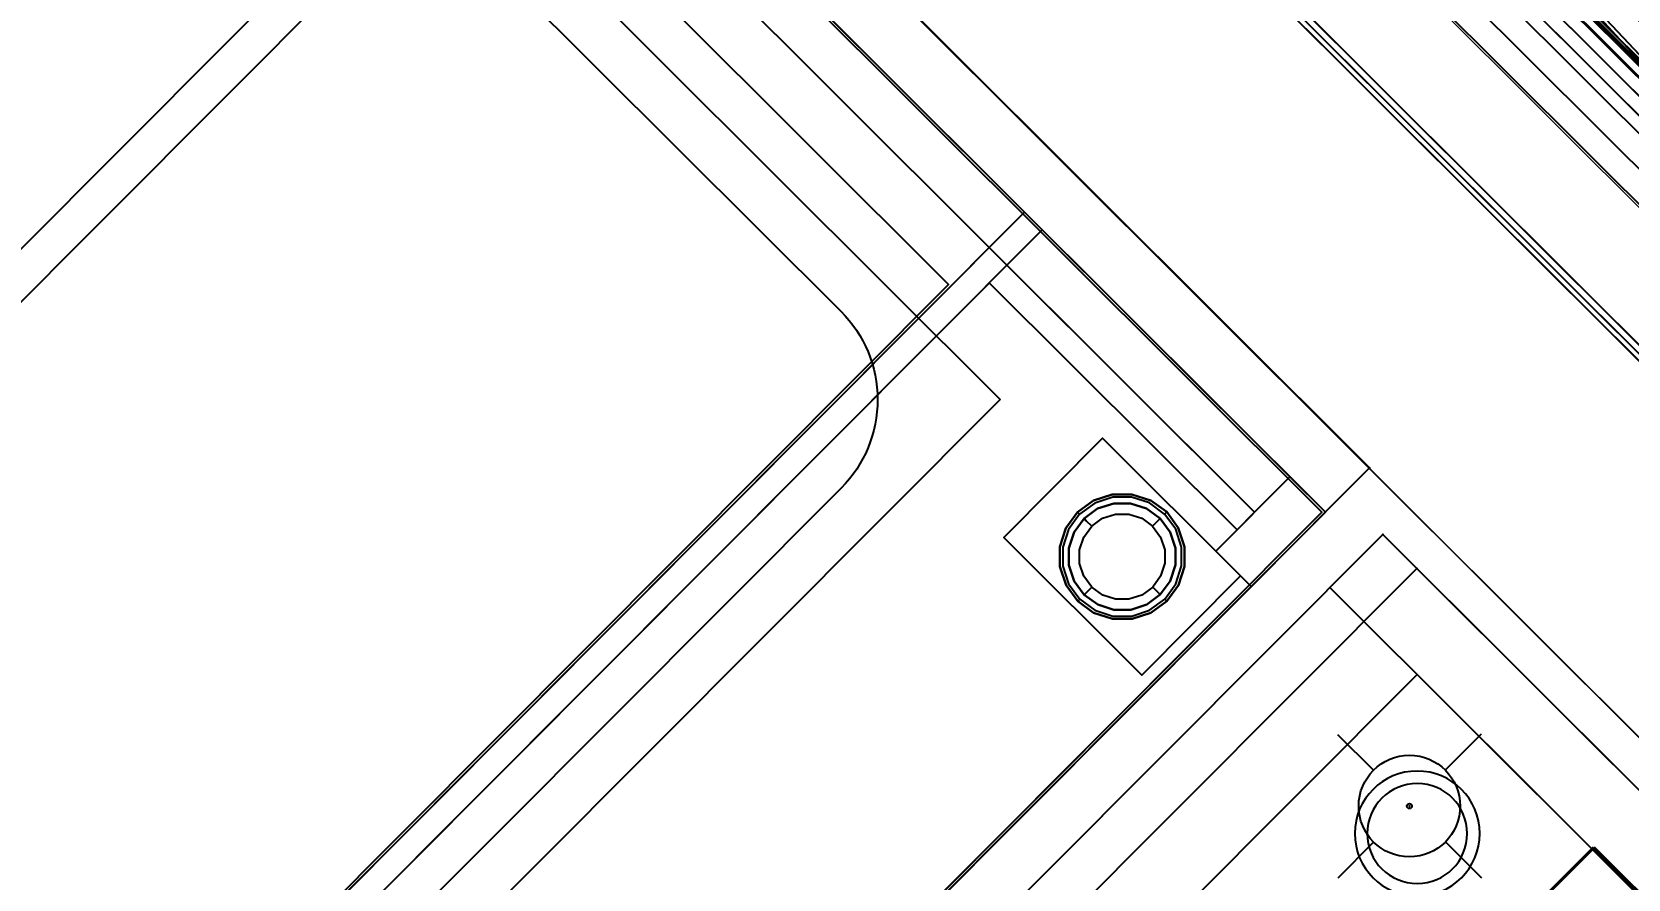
# Model space of a CAD drawing. Header units: millimetres. Extents: x 89237 to 96871, y -22823 to -19192.
# Drawn here: x 90748.9 to 90812.8, y -21057.3 to -21023.4 of the extents above; entities that cross this region are included whole.
import ezdxf

# ---------------------------------------------------------------- set-up
doc = ezdxf.new("R2010")
doc.units = ezdxf.units.MM
doc.header["$LTSCALE"] = 5
doc.linetypes.add('14.022_CEKIRDEKLER_SAFTLAR_+51.00$0$HIDDEN', pattern=[9.525, 6.35, -3.175])
doc.linetypes.add('DASHED2', pattern=[9.525, 6.35, -3.175])
for name, color, linetype in [('200-EquipBlack-3d', 250, 'Continuous'), ('200-EquipBorder-2d', 9, 'Continuous'), ('200-EquipHidden-2D', 53, 'DASHED2'), ('200-EquipID-2d', 7, 'Continuous'), ('200-EquipInternal-2d', 252, 'Continuous'), ('200-EquipSteel-3d', 9, 'Continuous'), ('250-ele-2d', 20, 'Continuous')]:
    doc.layers.add(name, color=color, linetype=linetype)
doc.layers.add('200-InsPoint-3D', color=3, linetype='Continuous', plot=False)
doc.layers.add('KALEM0.12', color=220, linetype='Continuous', lineweight=15)
doc.styles.add('SIMPLEX', font='simplex')

# ---------------------------------------------------------------- blocks, each defined once
blk = doc.blocks.new('ELECTROLUX-MC7-BODY1200X250')
at = {"layer": '200-EquipBorder-2d'}
blk.add_line((0, 0), (1200, 0), dxfattribs=at)
at = {"layer": '200-EquipInternal-2d'}
blk.add_line((0, -80), (1200, -80), dxfattribs=at)
at = {"layer": '200-EquipSteel-3d'}
for points, invisible_edges in [([(0, -0.34, 912.22), (0, 0, 910.5), (1200, 0, 910.5), (1200, -0.34, 912.22)], 8), ([(0, 0, 902.7), (0, -0.13, 901.81), (1200, -0.13, 901.81), (1200, 0, 902.7)], 2), ([(0, -0.13, 901.81), (0, -0.54, 901.01), (1200, -0.54, 901.01), (1200, -0.13, 901.81)], 10), ([(0, -1.32, 913.68), (0, -0.34, 912.22), (1200, -0.34, 912.22), (1200, -1.32, 913.68)], 10), ([(0, -0.54, 901.01), (0, -1.19, 900.39), (1200, -1.19, 900.39), (1200, -0.54, 901.01)], 10), ([(0, -1.19, 900.39), (0, -2, 900), (1200, -2, 900), (1200, -1.19, 900.39)], 8), ([(0, -2.78, 914.66), (0, -1.32, 913.68), (1200, -1.32, 913.68), (1200, -2.78, 914.66)], 10), ([(0, -4.5, 915), (0, -2.78, 914.66), (1200, -2.78, 914.66), (1200, -4.5, 915)], 2), ([(0, -71.6, 914.58), (0, -69.5, 915), (1200, -69.5, 915), (1200, -71.6, 914.58)], 8), ([(0, -73.39, 913.39), (0, -71.6, 914.58), (1200, -71.6, 914.58), (1200, -73.39, 913.39)], 10), ([(0, -74.58, 911.6), (0, -73.39, 913.39), (1200, -73.39, 913.39), (1200, -74.58, 911.6)], 10), ([(0, -75, 909.5), (0, -74.58, 911.6), (1200, -74.58, 911.6), (1200, -75, 909.5)], 2), ([(0, -75.45, 903.59), (0, -75, 905.7), (1200, -75, 905.7), (1200, -75.45, 903.59)], 8), ([(0, -76.64, 901.78), (0, -75.45, 903.59), (1200, -75.45, 903.59), (1200, -76.64, 901.78)], 10), ([(0, -78.4, 900.53), (0, -76.64, 901.78), (1200, -76.64, 901.78), (1200, -78.4, 900.53)], 10), ([(0, -80.5, 900), (0, -78.4, 900.53), (1200, -78.4, 900.53), (1200, -80.5, 900)], 2)]:
    blk.add_3dface(points, dxfattribs=dict(at, invisible_edges=invisible_edges))
for points in [[(0, 0, 910.5), (0, 0, 902.7), (1200, 0, 902.7), (1200, 0, 910.5)], [(0, -2, 724), (0, -2, 900), (1200, -2, 900), (1200, -2, 724)], [(0, -102, 724), (0, -2, 724), (1200, -2, 724), (1200, -102, 724)], [(0, -69.5, 915), (0, -4.5, 915), (1200, -4.5, 915), (1200, -69.5, 915)], [(0, -75, 905.7), (0, -75, 909.5), (1200, -75, 909.5), (1200, -75, 905.7)], [(0, -655, 650), (0, -102, 650), (1200, -102, 650), (1200, -655, 650)], [(0, -102, 650), (1200, -102, 650), (1200, -102, 724), (0, -102, 724)]]:
    blk.add_3dface(points, dxfattribs=at)
blk = doc.blocks.new('ELECTROLUX-MC7-TOPFYERBRURNERS6')
at = {"layer": '200-EquipInternal-2d'}
blk.add_line((422, -83.5), (778, -83.5), dxfattribs=at)
at = {"layer": '200-EquipSteel-3d', "invisible_edges": 5}
blk.add_3dface([(400, -80.5, 900), (454.11, -83.5, 900), (745.89, -83.5, 900), (800, -80.5, 900)], dxfattribs=at)
at = {"layer": '200-EquipBlack-3d'}
mesh = blk.add_polyface(dxfattribs=at)
corners = [(779.78, -85.71, 904.1), (780, -85.5, 900), (779.52, -84.72, 904.14), (779.73, -84.5, 900), (778, -83.5, 900), (778.78, -83.98, 904.14), (779, -83.77, 900), (777.79, -83.72, 904.1), (779.48, -85.71, 905.06), (779.29, -84.85, 905), (778.65, -85.21, 905.73), (778.76, -85.71, 905.75), (778.65, -84.21, 905), (777.79, -84.02, 905.06), (778.29, -84.85, 905.73), (777.79, -84.74, 905.75), (777.79, -85.71, 906), (422.21, -85.71, 906), (422.21, -84.74, 905.75), (422.21, -84.02, 905.06), (422.21, -83.72, 904.1), (422, -83.5, 900), (765.45, -638.95, 900), (422, -653.5, 900), (434.55, -638.95, 900), (765.45, -98.05, 900), (780, -651.5, 900), (434.55, -98.05, 900), (420, -85.5, 900), (421, -83.77, 900), (779.73, -652.5, 900), (779, -653.23, 900), (778, -653.5, 900), (420, -651.5, 900), (420.27, -652.5, 900), (421, -653.23, 900), (420.27, -84.5, 900), (421.22, -83.98, 904.14), (420.48, -84.72, 904.14), (420.22, -85.71, 904.1), (421.35, -84.21, 905), (421.71, -84.85, 905.73), (420.71, -84.85, 905), (420.52, -85.71, 905.06), (421.35, -85.21, 905.73), (421.24, -85.71, 905.75), (422.21, -651.29, 906), (421.24, -651.29, 905.75), (420.52, -651.29, 905.06), (420.22, -651.29, 904.1), (420.48, -652.28, 904.14), (421.22, -653.02, 904.14), (422.21, -653.28, 904.1), (420.71, -652.15, 905), (421.35, -651.79, 905.73), (421.35, -652.79, 905), (422.21, -652.98, 905.06), (421.71, -652.15, 905.73), (422.21, -652.26, 905.75), (435.55, -637.95, 899.73), (435.55, -99.05, 899.73), (436.28, -99.78, 899), (436.28, -637.22, 899), (438.88, -634.62, 902.5), (438.88, -102.38, 902.5), (436.31, -637.19, 905.06), (436.31, -99.81, 905.06), (432.81, -96.31, 906), (432.81, -640.69, 906), (448.98, -624.52, 885), (448.98, -112.48, 885), (444.36, -107.86, 885), (444.36, -629.14, 885), (777.79, -653.28, 904.1), (777.79, -652.98, 905.06), (777.79, -651.29, 906), (777.79, -652.26, 905.75), (763.72, -637.22, 899), (764.45, -637.95, 899.73), (764.45, -99.05, 899.73), (763.72, -99.78, 899), (767.19, -640.69, 906), (767.19, -96.31, 906), (778.78, -653.02, 904.14), (779.52, -652.28, 904.14), (779.78, -651.29, 904.1), (778.65, -652.79, 905), (778.29, -652.15, 905.73), (779.29, -652.15, 905), (779.48, -651.29, 905.06), (778.65, -651.79, 905.73), (778.76, -651.29, 905.75), (761.12, -634.62, 902.5), (751.02, -624.52, 885), (763.69, -637.19, 905.06), (755.64, -629.14, 885), (755.64, -107.86, 885), (751.02, -112.48, 885), (761.12, -102.38, 902.5), (763.69, -99.81, 905.06)]
mesh.append_faces([[corners[k] for k in face] for face in [(16, 10, 14), (17, 41, 44), (46, 54, 57), (75, 87, 90)]])
mesh.append_faces([[corners[k] for k in face] for face in [(4, 5, 6), (8, 10, 11), (16, 11, 10), (15, 16, 14), (7, 19, 13), (13, 18, 15), (28, 38, 36), (19, 41, 18), (17, 18, 41), (45, 17, 44), (39, 48, 43), (43, 47, 45), (23, 51, 35), (48, 54, 47), (46, 47, 54), (58, 46, 57), (52, 74, 56), (76, 56, 74), (26, 84, 30), (74, 87, 76), (85, 88, 84), (88, 87, 86), (75, 76, 87), (91, 75, 90), (85, 8, 89), (11, 89, 8)]], dxfattribs={"vtx0": -1})
mesh.append_faces([[corners[k] for k in face] for face in [(16, 15, 17), (22, 23, 24), (25, 26, 22), (27, 21, 25), (21, 28, 29), (6, 1, 4), (4, 25, 21), (24, 28, 27), (35, 33, 23), (26, 25, 1), (23, 22, 32), (17, 45, 46), (75, 81, 46), (81, 16, 82), (46, 67, 17), (17, 82, 16), (93, 72, 69), (72, 93, 95), (70, 71, 97), (97, 95, 93)]], dxfattribs={"vtx0": -1, "vtx1": -1})
mesh.append_faces([[corners[k] for k in face] for face in [(21, 27, 28), (4, 1, 25), (26, 32, 22), (24, 23, 33)]], dxfattribs={"vtx0": -1, "vtx1": -1, "vtx2": -1})
mesh.append_faces([[corners[k] for k in face] for face in [(17, 15, 18), (24, 33, 28), (46, 45, 47), (75, 58, 76), (16, 91, 11)]], dxfattribs={"vtx0": -1, "vtx2": -1})
mesh.append_faces([[corners[k] for k in face] for face in [(0, 1, 2), (5, 2, 6), (8, 0, 9), (5, 12, 2), (5, 7, 12), (12, 13, 14), (12, 14, 9), (2, 9, 0), (10, 9, 14), (19, 18, 13), (4, 21, 7), (30, 31, 26), (34, 33, 35), (20, 21, 37), (38, 37, 36), (19, 20, 40), (38, 42, 37), (38, 39, 42), (42, 43, 44), (42, 44, 40), (37, 40, 20), (41, 40, 44), (48, 47, 43), (28, 33, 39), (49, 33, 50), (51, 50, 35), (48, 49, 53), (51, 55, 50), (51, 52, 55), (55, 56, 57), (55, 57, 53), (50, 53, 49), (54, 53, 57), (24, 27, 59), (61, 62, 60), (63, 64, 65), (67, 68, 66), (69, 70, 63), (61, 71, 62), (73, 74, 52), (58, 56, 76), (32, 73, 23), (62, 77, 59), (22, 24, 78), (27, 25, 60), (80, 61, 79), (73, 32, 83), (84, 83, 30), (74, 73, 86), (88, 89, 90), (88, 86, 84), (83, 84, 86), (92, 93, 63), (68, 81, 65), (92, 63, 94), (72, 95, 62), (95, 96, 77), (98, 97, 92), (81, 82, 94), (98, 92, 99), (77, 80, 78), (25, 22, 79), (0, 8, 85), (91, 89, 11), (80, 96, 61), (70, 97, 64), (64, 98, 66), (82, 67, 99), (1, 0, 26)]], dxfattribs={"vtx1": -1})
mesh.append_faces([[corners[k] for k in face] for face in [(31, 32, 26), (75, 46, 58), (75, 16, 81), (81, 68, 46), (68, 67, 46), (67, 82, 17), (70, 69, 71), (72, 71, 69), (71, 96, 97), (96, 95, 97), (16, 75, 91)]], dxfattribs={"vtx1": -1, "vtx2": -1})
mesh.append_faces([[corners[k] for k in face] for face in [(1, 3, 2), (4, 7, 5), (2, 3, 6), (8, 9, 10), (7, 13, 12), (12, 9, 2), (13, 15, 14), (7, 20, 19), (21, 20, 7), (6, 3, 1), (28, 36, 29), (21, 29, 37), (28, 39, 38), (37, 29, 36), (19, 40, 41), (39, 43, 42), (42, 40, 37), (43, 45, 44), (39, 49, 48), (33, 49, 39), (33, 34, 50), (23, 52, 51), (50, 34, 35), (48, 53, 54), (52, 56, 55), (55, 53, 50), (56, 58, 57), (27, 60, 59), (62, 59, 60), (64, 66, 65), (68, 65, 66), (70, 64, 63), (71, 72, 62), (73, 52, 23), (77, 78, 59), (24, 59, 78), (25, 79, 60), (61, 60, 79), (32, 31, 83), (26, 85, 84), (83, 31, 30), (74, 86, 87), (73, 83, 86), (85, 89, 88), (88, 90, 87), (89, 91, 90), (93, 69, 63), (81, 94, 65), (63, 65, 94), (95, 77, 62), (96, 80, 77), (97, 93, 92), (82, 99, 94), (92, 94, 99), (80, 79, 78), (22, 78, 79), (96, 71, 61), (97, 98, 64), (98, 99, 66), (67, 66, 99), (0, 85, 26)]], dxfattribs={"vtx2": -1})
blk = doc.blocks.new('E7GCGL6C00')
for name in ['ELECTROLUX-MC7-BODY1200X250', 'ELECTROLUX-MC7-TOPFYERBRURNERS6']:
    blk.add_blockref(name, (0, 0))
blk = doc.blocks.new('HB1P4CU')
at = {"layer": '200-EquipBorder-2d'}
blk.add_lwpolyline([(0, -700), (1722, -700), (1722, 0), (0, 0)], close=True, dxfattribs=at)
at = {"layer": '200-EquipSteel-3d'}
for centre, radius in [((1627.8, -75, 100), 25), ((1627.8, -75), 20)]:
    blk.add_circle(centre, radius, dxfattribs=at)
for points in [[(0, 0, 1000), (0, 0, 850), (1722, 0, 850), (1722, 0, 1000)], [(0, 0, 1000), (1722, 0, 1000), (1722, -30, 1000), (0, -30, 1000)], [(0, 0, 900), (0, 0, 850), (1722, 0, 850), (1722, 0, 900)], [(0, 0, 850), (0, -700, 850), (1722, -700, 850), (1722, 0, 850)], [(1722, 0, 900), (1722, 0, 900), (0, 0, 900)], [(1722, 0, 900), (1722, -700, 900), (0, -700, 900), (0, 0, 900)], [(1722, 0, 900), (1722, 0, 850), (1722, 0, 900)], [(1722, 0, 850), (1722, -700, 850), (1722, -700, 900), (1722, 0, 900)], [(0, -30, 1000), (1722, -30, 1000), (1722, -30, 915), (0, -30, 915)]]:
    blk.add_3dface(points, dxfattribs=at)
at = {"layer": '200-EquipSteel-3d', "invisible_edges": 15}
blk.add_3dface([(1722, 0, 900), (1722, 0, 1000), (1722, -30, 1000), (1722, -30, 900)], dxfattribs=at)
at = {"layer": '200-InsPoint-3D'}
blk.add_point((1722, 0), dxfattribs=at)
blk.add_attdef('DISTANG', (0, 0), '', height=1, dxfattribs=at)
at = {"layer": '200-EquipSteel-3d'}
mesh = blk.add_polymesh((6, 3), dxfattribs=at)
for k, corner in enumerate([(1722, -635, 850), (1722, -635, 200), (1722, -635, 200), (0, -635, 850), (0, -635, 200), (0, -635, 200), (0, 0, 850), (0, 0, 200), (0, -635, 200), (1722, 0, 850), (1722, 0, 200), (1722, -635, 200), (1722, 0, 850), (1722, 0, 850), (1722, -635, 850), (0, 0, 850), (0, 0, 850), (0, -635, 850)]):
    mesh.set_mesh_vertex(divmod(k, 3), corner)
blk = doc.blocks.new('SquareClose_la0')
blk.add_lwpolyline([(0, 0), (1, 0), (1, 1), (0, 1)], close=True)
blk = doc.blocks.new('legfeet9070150')
at = {"layer": '200-EquipSteel-3d'}
for points in [[(-39, -28, 148), (-39, 28, 148), (39, 28, 148), (39, -28, 148)], [(-39, -28, 150), (39, -28, 150), (39, 28, 150), (-39, 28, 150)], [(-39, 28, 148), (-39, 28, 150), (39, 28, 150), (39, 28, 148)], [(-39, -28, 148), (-39, -28, 150), (-39, 28, 150), (-39, 28, 148)], [(39, -28, 148), (39, 28, 148), (39, 28, 150), (39, -28, 150)], [(-39, -28, 148), (39, -28, 148), (39, -28, 150), (-39, -28, 150)]]:
    blk.add_3dface(points, dxfattribs=at)
for points, invisible_edges in [([(-20.4, 14.82, 147.99), (-20.4, 14.82, 71.21), (-14.82, 20.4, 71.21), (-14.82, 20.4, 147.99)], 5), ([(-20.4, 14.82, 71.21), (-19.47, 14.14, 66.9), (-14.14, 19.47, 66.9), (-14.82, 20.4, 71.21)], 5), ([(-14.82, 20.4, 147.99), (-14.82, 20.4, 71.21), (-7.79, 23.98, 71.21), (-7.79, 23.98, 147.99)], 5), ([(-14.82, 20.4, 71.21), (-14.14, 19.47, 66.9), (-7.44, 22.88, 66.9), (-7.79, 23.98, 71.21)], 5), ([(-6.66, 20.5, 66.9), (-6.66, 20.5, 4.31), (-12.67, 17.44, 4.31), (-12.67, 17.44, 66.9)], 5), ([(-6.66, 20.5, 4.31), (-6.27, 19.3, 1.26), (-11.93, 16.41, 1.26), (-12.67, 17.44, 4.31)], 7), ([(-6.27, 19.3, 1.26), (-5.33, 16.4), (-10.13, 13.95), (-11.93, 16.41, 1.26)], 13), ([(-7.79, 23.98, 147.99), (-7.79, 23.98, 71.21), (0, 25.22, 71.21), (0, 25.22, 147.99)], 1), ([(-7.79, 23.98, 71.21), (-7.44, 22.88, 66.9), (0, 24.06, 66.9), (0, 25.22, 71.21)], 1), ([(0, 21.55, 66.9), (0, 21.55, 4.31), (-6.66, 20.5, 4.31), (-6.66, 20.5, 66.9)], 4), ([(0, 21.55, 4.31), (0, 20.29, 1.26), (-6.27, 19.3, 1.26), (-6.66, 20.5, 4.31)], 6), ([(0, 20.29, 1.26), (0, 17.24), (-5.33, 16.4), (-6.27, 19.3, 1.26)], 12), ([(0, 25.22, 147.99), (0, 25.22, 71.21), (7.79, 23.98, 71.21), (7.79, 23.98, 147.99)], 4), ([(0, 25.22, 71.21), (0, 24.06, 66.9), (7.44, 22.88, 66.9), (7.79, 23.98, 71.21)], 4), ([(6.66, 20.5, 66.9), (6.66, 20.5, 4.31), (0, 21.55, 4.31), (0, 21.55, 66.9)], 1), ([(6.66, 20.5, 4.31), (6.27, 19.3, 1.26), (0, 20.29, 1.26), (0, 21.55, 4.31)], 3), ([(6.27, 19.3, 1.26), (5.33, 16.4), (0, 17.24), (0, 20.29, 1.26)], 9), ([(11.93, 16.41, 1.26), (10.13, 13.95), (5.33, 16.4), (6.27, 19.3, 1.26)], 13), ([(12.67, 17.44, 4.31), (11.93, 16.41, 1.26), (6.27, 19.3, 1.26), (6.66, 20.5, 4.31)], 7), ([(12.67, 17.44, 66.9), (12.67, 17.44, 4.31), (6.66, 20.5, 4.31), (6.66, 20.5, 66.9)], 5), ([(7.79, 23.98, 71.21), (7.44, 22.88, 66.9), (14.14, 19.47, 66.9), (14.82, 20.4, 71.21)], 5), ([(7.79, 23.98, 147.99), (7.79, 23.98, 71.21), (14.82, 20.4, 71.21), (14.82, 20.4, 147.99)], 5), ([(14.82, 20.4, 71.21), (14.14, 19.47, 66.9), (19.47, 14.14, 66.9), (20.4, 14.82, 71.21)], 5), ([(14.82, 20.4, 147.99), (14.82, 20.4, 71.21), (20.4, 14.82, 71.21), (20.4, 14.82, 147.99)], 5), ([(-23.98, 7.79, 147.99), (-23.98, 7.79, 71.21), (-20.4, 14.82, 71.21), (-20.4, 14.82, 147.99)], 5), ([(-23.98, 7.79, 71.21), (-22.88, 7.44, 66.9), (-19.47, 14.14, 66.9), (-20.4, 14.82, 71.21)], 5), ([(-12.67, 17.44, 66.9), (-12.67, 17.44, 4.31), (-17.44, 12.67, 4.31), (-17.44, 12.67, 66.9)], 5), ([(-12.67, 17.44, 4.31), (-11.93, 16.41, 1.26), (-16.41, 11.93, 1.26), (-17.44, 12.67, 4.31)], 7), ([(-11.93, 16.41, 1.26), (-10.13, 13.95), (-13.95, 10.13), (-16.41, 11.93, 1.26)], 13), ([(16.41, 11.93, 1.26), (13.95, 10.13), (10.13, 13.95), (11.93, 16.41, 1.26)], 13), ([(17.44, 12.67, 4.31), (16.41, 11.93, 1.26), (11.93, 16.41, 1.26), (12.67, 17.44, 4.31)], 7), ([(17.44, 12.67, 66.9), (17.44, 12.67, 4.31), (12.67, 17.44, 4.31), (12.67, 17.44, 66.9)], 5), ([(20.4, 14.82, 71.21), (19.47, 14.14, 66.9), (22.88, 7.44, 66.9), (23.98, 7.79, 71.21)], 5), ([(20.4, 14.82, 147.99), (20.4, 14.82, 71.21), (23.98, 7.79, 71.21), (23.98, 7.79, 147.99)], 5), ([(-25.22, 0, 147.99), (-25.22, 0, 71.21), (-23.98, 7.79, 71.21), (-23.98, 7.79, 147.99)], 4), ([(-25.22, 0, 71.21), (-24.06, 0, 66.9), (-22.88, 7.44, 66.9), (-23.98, 7.79, 71.21)], 4), ([(-20.5, 6.66, 66.9), (-20.5, 6.66, 4.31), (-21.55, 0, 4.31), (-21.55, 0, 66.9)], 1), ([(-20.5, 6.66, 4.31), (-19.3, 6.27, 1.26), (-20.29, 0, 1.26), (-21.55, 0, 4.31)], 3), ([(-17.44, 12.67, 66.9), (-17.44, 12.67, 4.31), (-20.5, 6.66, 4.31), (-20.5, 6.66, 66.9)], 5), ([(-17.44, 12.67, 4.31), (-16.41, 11.93, 1.26), (-19.3, 6.27, 1.26), (-20.5, 6.66, 4.31)], 7), ([(-16.41, 11.93, 1.26), (-13.95, 10.13), (-16.4, 5.33), (-19.3, 6.27, 1.26)], 13), ([(19.3, 6.27, 1.26), (16.4, 5.33), (13.95, 10.13), (16.41, 11.93, 1.26)], 13), ([(20.5, 6.66, 4.31), (19.3, 6.27, 1.26), (16.41, 11.93, 1.26), (17.44, 12.67, 4.31)], 7), ([(20.5, 6.66, 66.9), (20.5, 6.66, 4.31), (17.44, 12.67, 4.31), (17.44, 12.67, 66.9)], 5), ([(21.55, 0, 4.31), (20.29, 0, 1.26), (19.3, 6.27, 1.26), (20.5, 6.66, 4.31)], 6), ([(21.55, 0, 66.9), (21.55, 0, 4.31), (20.5, 6.66, 4.31), (20.5, 6.66, 66.9)], 4), ([(23.98, 7.79, 71.21), (22.88, 7.44, 66.9), (24.06, 0, 66.9), (25.22, 0, 71.21)], 1), ([(23.98, 7.79, 147.99), (23.98, 7.79, 71.21), (25.22, 0, 71.21), (25.22, 0, 147.99)], 1), ([(-23.98, -7.79, 147.99), (-23.98, -7.79, 71.21), (-25.22, 0, 71.21), (-25.22, 0, 147.99)], 1), ([(-23.98, -7.79, 71.21), (-22.88, -7.44, 66.9), (-24.06, 0, 66.9), (-25.22, 0, 71.21)], 1), ([(-21.55, 0, 66.9), (-21.55, 0, 4.31), (-20.5, -6.66, 4.31), (-20.5, -6.66, 66.9)], 4), ([(-21.55, 0, 4.31), (-20.29, 0, 1.26), (-19.3, -6.27, 1.26), (-20.5, -6.66, 4.31)], 6), ([(-19.3, 6.27, 1.26), (-16.4, 5.33), (-17.24, 0), (-20.29, 0, 1.26)], 9), ([(-20.29, 0, 1.26), (-17.24, 0), (-16.4, -5.33), (-19.3, -6.27, 1.26)], 12), ([(20.29, 0, 1.26), (17.24, 0), (16.4, 5.33), (19.3, 6.27, 1.26)], 12), ([(19.3, -6.27, 1.26), (16.4, -5.33), (17.24, 0), (20.29, 0, 1.26)], 9), ([(20.5, -6.66, 4.31), (19.3, -6.27, 1.26), (20.29, 0, 1.26), (21.55, 0, 4.31)], 3), ([(20.5, -6.66, 66.9), (20.5, -6.66, 4.31), (21.55, 0, 4.31), (21.55, 0, 66.9)], 1), ([(25.22, 0, 71.21), (24.06, 0, 66.9), (22.88, -7.44, 66.9), (23.98, -7.79, 71.21)], 4), ([(25.22, 0, 147.99), (25.22, 0, 71.21), (23.98, -7.79, 71.21), (23.98, -7.79, 147.99)], 4), ([(-20.5, -6.66, 4.31), (-19.3, -6.27, 1.26), (-16.41, -11.93, 1.26), (-17.44, -12.67, 4.31)], 7), ([(-19.3, -6.27, 1.26), (-16.4, -5.33), (-13.95, -10.13), (-16.41, -11.93, 1.26)], 13), ([(16.41, -11.93, 1.26), (13.95, -10.13), (16.4, -5.33), (19.3, -6.27, 1.26)], 13), ([(17.44, -12.67, 4.31), (16.41, -11.93, 1.26), (19.3, -6.27, 1.26), (20.5, -6.66, 4.31)], 7), ([(-20.4, -14.82, 71.21), (-19.47, -14.14, 66.9), (-22.88, -7.44, 66.9), (-23.98, -7.79, 71.21)], 5), ([(-20.4, -14.82, 147.99), (-20.4, -14.82, 71.21), (-23.98, -7.79, 71.21), (-23.98, -7.79, 147.99)], 5), ([(-20.5, -6.66, 66.9), (-20.5, -6.66, 4.31), (-17.44, -12.67, 4.31), (-17.44, -12.67, 66.9)], 5), ([(-17.44, -12.67, 4.31), (-16.41, -11.93, 1.26), (-11.93, -16.41, 1.26), (-12.67, -17.44, 4.31)], 7), ([(-17.44, -12.67, 66.9), (-17.44, -12.67, 4.31), (-12.67, -17.44, 4.31), (-12.67, -17.44, 66.9)], 5), ([(-16.41, -11.93, 1.26), (-13.95, -10.13), (-10.13, -13.95), (-11.93, -16.41, 1.26)], 13), ([(11.93, -16.41, 1.26), (10.13, -13.95), (13.95, -10.13), (16.41, -11.93, 1.26)], 13), ([(12.67, -17.44, 4.31), (11.93, -16.41, 1.26), (16.41, -11.93, 1.26), (17.44, -12.67, 4.31)], 7), ([(12.67, -17.44, 66.9), (12.67, -17.44, 4.31), (17.44, -12.67, 4.31), (17.44, -12.67, 66.9)], 5), ([(17.44, -12.67, 66.9), (17.44, -12.67, 4.31), (20.5, -6.66, 4.31), (20.5, -6.66, 66.9)], 5), ([(23.98, -7.79, 71.21), (22.88, -7.44, 66.9), (19.47, -14.14, 66.9), (20.4, -14.82, 71.21)], 5), ([(23.98, -7.79, 147.99), (23.98, -7.79, 71.21), (20.4, -14.82, 71.21), (20.4, -14.82, 147.99)], 5), ([(-14.82, -20.4, 71.21), (-14.14, -19.47, 66.9), (-19.47, -14.14, 66.9), (-20.4, -14.82, 71.21)], 5), ([(-14.82, -20.4, 147.99), (-14.82, -20.4, 71.21), (-20.4, -14.82, 71.21), (-20.4, -14.82, 147.99)], 5), ([(-12.67, -17.44, 4.31), (-11.93, -16.41, 1.26), (-6.27, -19.3, 1.26), (-6.66, -20.5, 4.31)], 7), ([(-12.67, -17.44, 66.9), (-12.67, -17.44, 4.31), (-6.66, -20.5, 4.31), (-6.66, -20.5, 66.9)], 5), ([(-11.93, -16.41, 1.26), (-10.13, -13.95), (-5.33, -16.4), (-6.27, -19.3, 1.26)], 13), ([(-6.27, -19.3, 1.26), (-5.33, -16.4), (0, -17.24), (0, -20.29, 1.26)], 9), ([(0, -20.29, 1.26), (0, -17.24), (5.33, -16.4), (6.27, -19.3, 1.26)], 12), ([(6.27, -19.3, 1.26), (5.33, -16.4), (10.13, -13.95), (11.93, -16.41, 1.26)], 13), ([(6.66, -20.5, 4.31), (6.27, -19.3, 1.26), (11.93, -16.41, 1.26), (12.67, -17.44, 4.31)], 7), ([(6.66, -20.5, 66.9), (6.66, -20.5, 4.31), (12.67, -17.44, 4.31), (12.67, -17.44, 66.9)], 5), ([(20.4, -14.82, 71.21), (19.47, -14.14, 66.9), (14.14, -19.47, 66.9), (14.82, -20.4, 71.21)], 5), ([(20.4, -14.82, 147.99), (20.4, -14.82, 71.21), (14.82, -20.4, 71.21), (14.82, -20.4, 147.99)], 5), ([(-7.79, -23.98, 71.21), (-7.44, -22.88, 66.9), (-14.14, -19.47, 66.9), (-14.82, -20.4, 71.21)], 5), ([(-7.79, -23.98, 147.99), (-7.79, -23.98, 71.21), (-14.82, -20.4, 71.21), (-14.82, -20.4, 147.99)], 5), ([(0, -25.22, 71.21), (0, -24.06, 66.9), (-7.44, -22.88, 66.9), (-7.79, -23.98, 71.21)], 4), ([(0, -25.22, 147.99), (0, -25.22, 71.21), (-7.79, -23.98, 71.21), (-7.79, -23.98, 147.99)], 4), ([(-6.66, -20.5, 4.31), (-6.27, -19.3, 1.26), (0, -20.29, 1.26), (0, -21.55, 4.31)], 3), ([(-6.66, -20.5, 66.9), (-6.66, -20.5, 4.31), (0, -21.55, 4.31), (0, -21.55, 66.9)], 1), ([(0, -21.55, 4.31), (0, -20.29, 1.26), (6.27, -19.3, 1.26), (6.66, -20.5, 4.31)], 6), ([(0, -21.55, 66.9), (0, -21.55, 4.31), (6.66, -20.5, 4.31), (6.66, -20.5, 66.9)], 4), ([(7.79, -23.98, 71.21), (7.44, -22.88, 66.9), (0, -24.06, 66.9), (0, -25.22, 71.21)], 1), ([(7.79, -23.98, 147.99), (7.79, -23.98, 71.21), (0, -25.22, 71.21), (0, -25.22, 147.99)], 1), ([(14.82, -20.4, 71.21), (14.14, -19.47, 66.9), (7.44, -22.88, 66.9), (7.79, -23.98, 71.21)], 5), ([(14.82, -20.4, 147.99), (14.82, -20.4, 71.21), (7.79, -23.98, 71.21), (7.79, -23.98, 147.99)], 5)]:
    blk.add_3dface(points, dxfattribs=dict(at, invisible_edges=invisible_edges))
blk = doc.blocks.new('BoxOpen204201_laSteel')
at = {"layer": '200-EquipSteel-3d', "invisible_edges": 1}
blk.add_3dface([(0, 42, 1), (0, 42), (0, 0), (0, 0, 1)], dxfattribs=at)
at = {"layer": '200-EquipSteel-3d'}
for points in [[(20, 42), (20, 42, 1), (1, 42, 1), (1, 42)], [(20, 0, 1), (20, 0), (20, 42), (20, 42, 1)], [(0, 0), (0, 0, 1), (20, 0, 1), (20, 0)]]:
    blk.add_3dface(points, dxfattribs=at)
blk = doc.blocks.new('BoxOpen2Side_laSteel')
at = {"layer": '200-EquipSteel-3d'}
for points in [[(1, 1), (0, 1), (0, 0), (1, 0)], [(0, 1, 1), (0, 0, 1), (1, 0, 1), (1, 1, 1)]]:
    blk.add_3dface(points, dxfattribs=at)
at = {"layer": '200-EquipSteel-3d', "invisible_edges": 10}
for points in [[(0, 1), (0, 0), (0, 0, 1), (0, 1, 1)], [(1, 0), (1, 1), (1, 1, 1), (1, 0, 1)]]:
    blk.add_3dface(points, dxfattribs=at)
blk = doc.blocks.new('BoxClose_laSteel')
at = {"layer": '200-EquipSteel-3d'}
for points in [[(1, 1), (0, 1), (0, 0), (1, 0)], [(0, 1), (0, 0), (0, 0, 1), (0, 1, 1)], [(1, 1), (0, 1), (0, 1, 1), (1, 1, 1)], [(0, 1, 1), (0, 0, 1), (1, 0, 1), (1, 1, 1)], [(1, 0), (1, 1), (1, 1, 1), (1, 0, 1)], [(0, 0), (1, 0), (1, 0, 1), (0, 0, 1)]]:
    blk.add_3dface(points, dxfattribs=at)
blk = doc.blocks.new('specialSlidingCupboard-$0433')
at = {"layer": '200-InsPoint-3D'}
blk.add_point((1200, -700), dxfattribs=at)
at = {"layer": '200-EquipHidden-2D'}
for p, xscale, yscale, zscale in [((0, -675), 1200, 650, 1200), ((1030, -675), 10, 650, 10), ((1200, -675), -20, 42, 20), ((1040, -655), 140, 10, 140)]:
    blk.add_blockref('SquareClose_la0', p, dxfattribs=dict(at, xscale=xscale, yscale=yscale, zscale=zscale))
at = {"layer": '200-EquipSteel-3d'}
for name, p, xscale, yscale, zscale in [('BoxClose_laSteel', (20, -45, 790), 1160, 20, 60), ('BoxClose_laSteel', (20, -25, 100), 1180, -1, 750), ('BoxClose_laSteel', (1, -674, 100), 1198, 648, 40), ('BoxClose_laSteel', (1, -633, 455), 1028, 566, 40), ('BoxClose_laSteel', (1030, -675, 140), 10, 608, 650), ('BoxOpen2Side_laSteel', (1200, -633, 100), -1, 566, 750), ('BoxClose_laSteel', (1040, -655, 140), 140, 10, 650), ('BoxClose_laSteel', (20, -675, 790), 1160, 20, 60)]:
    blk.add_blockref(name, p, dxfattribs=dict(at, xscale=xscale, yscale=yscale, zscale=zscale))
at = {"layer": '200-EquipSteel-3d', "zscale": 0.666666666666667}
blk.add_blockref('legfeet9070150', (1155, -605), dxfattribs=at)
at = {"layer": '200-EquipSteel-3d', "xscale": -1, "zscale": 750}
blk.add_blockref('BoxOpen204201_laSteel', (1200, -675, 100), dxfattribs=at)
blk = doc.blocks.new('ECON')
at = {"layer": '250-ele-2d'}
for p, q in [((0, 40.64), (0, 20.32)), ((-40.64, 0), (-20.32, 0)), ((20.32, 0), (40.64, 0)), ((0, -20.32), (0, -40.64))]:
    blk.add_line(p, q, dxfattribs=at)
for radius in [20.32, 1]:
    blk.add_circle((0, 0), radius, dxfattribs=at)
blk.add_point((0, 0), dxfattribs=at)
at = {"layer": '250-ele-2d', "style": 'SIMPLEX', "flags": 8}
blk.add_attdef('E', (50.05, -40.64), '', height=81, dxfattribs=at)
blk = doc.blocks.new('ZVR1780')
at = {"layer": '200-EquipBorder-2d'}
for points in [[(1780, -340), (1780, 0), (0, 0), (0, -340), (1780, -340)], [(0, -300), (30, -300), (30, -30), (1750, -30), (1750, -300), (1780, -300)]]:
    blk.add_lwpolyline(points, dxfattribs=at)
blk.add_point((0, 0), dxfattribs=at)
at = {"layer": '200-InsPoint-3D'}
blk.add_point((0, 0), dxfattribs=at)
blk.add_point((0, 0), dxfattribs=at)
at = {"layer": '250-ele-2d'}
blk.add_blockref('ECON', (65.01, -69.43), dxfattribs=at).add_auto_attribs({'E': 'E'})
blk.add_blockref('ECON', (65.01, -69.43), dxfattribs=at).add_auto_attribs({'E': 'E'})
at = {"layer": '200-InsPoint-3D', "flags": 9}
blk.add_attdef('DISTANG', (0, 0), '', height=1, dxfattribs=at)
blk.add_attdef('DISTANG', (0, 0), '', height=1, dxfattribs=at)

msp = doc.modelspace()

# ---------------------------------------------------------------- linework, layer by layer
at = {"layer": '200-EquipBorder-2d'}
for points in [[(90717.466, -20956.137), (90802.433, -21040.875), (90753.003, -21090.439), (90668.035, -21005.701)], [(90787.65, -21038.136), (90750.224, -21075.664), (90727.566, -21053.067), (90764.992, -21015.54)]]:
    msp.add_lwpolyline(points, close=True, dxfattribs=at)
msp.add_lwpolyline([(90781.291, -21041.681), (90753.751, -21069.295, -0.414214), (90746.68, -21069.305), (90733.581, -21056.241, -0.414214), (90733.572, -21049.17), (90761.111, -21021.555, -0.414214), (90768.182, -21021.546), (90781.282, -21034.61, -0.414214)], format="xyb", close=True, dxfattribs=at)
at = {"layer": '200-EquipID-2d', "linetype": '14.022_CEKIRDEKLER_SAFTLAR_+51.00$0$HIDDEN'}
for points in [[(91259.085, -21475.119), (91330.22, -21403.811), (90797.41, -20872.289), (90726.274, -20943.597)], [(91259.083, -21473.705), (91328.806, -21403.813), (90797.411, -20873.703), (90727.689, -20943.595)], [(91259.082, -21472.291), (91327.392, -21403.815), (90797.413, -20875.118), (90729.103, -20943.593)]]:
    msp.add_lwpolyline(points, close=True, dxfattribs=at)
at = {"layer": 'KALEM0.12'}
for p, q in [((90768.42, -20985.78), (91259.085, -21475.119)), ((90757.827, -20996.401), (91248.493, -21485.74))]:
    msp.add_line(p, q, dxfattribs=at)
msp.add_lwpolyline([(90717.466, -20956.137), (90728.129, -20945.447), (91259.085, -21475.119), (91248.421, -21485.809)], close=True, dxfattribs=at)

# ---------------------------------------------------------------- block references
for name, p, xscale, yscale, zscale, rotation in [('E7GCGL6C00', (90839.715, -21063.015), 0.09999999999834941, 0.09999999999834941, 0.1, 135.0775352088183), ('specialSlidingCupboard-$0433', (90668.035, -21005.701), -0.09999999999705797, 0.09999999999575948, 0.1, 135.0775352066084), ('HB1P4CU', (90924.899, -21165.137), -0.1000000000060493, 0.1000000000026127, 0.1, 315.0775352014428), ('ZVR1780', (90804.333, -21044.896), 0.1000000000009114, 0.09999999999854481, 0.1000000000009114, 315.0775352043946)]:
    msp.add_blockref(name, p, dxfattribs=dict(xscale=xscale, yscale=yscale, zscale=zscale, rotation=rotation))

doc.saveas('drawing.dxf')
